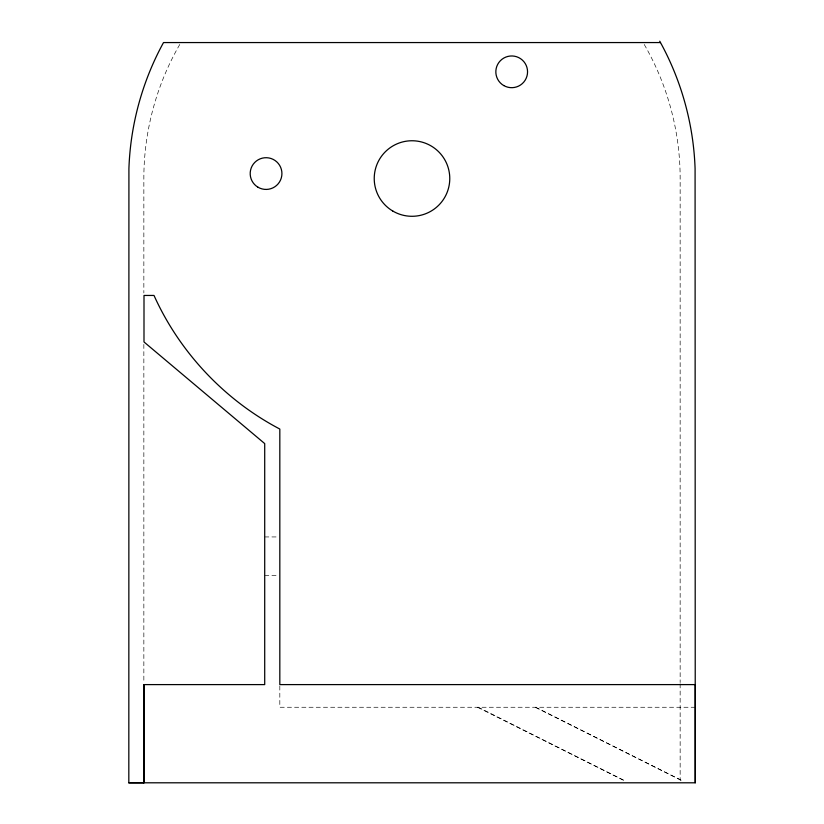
<?xml version="1.0" encoding="UTF-8"?>
<svg xmlns="http://www.w3.org/2000/svg" width="824" height="824" viewBox="0 0 824 824"><rect width="100%" height="100%" fill="white"/><g stroke="black" fill="none" stroke-linecap="round" stroke-linejoin="round"><path stroke-width="0.62" stroke-dasharray="4.12 3.09" d="M179.776 44.455C156.313 84.975 143.788 131.737 143.85 178.561L143.85 292.973M264.71 536.939L278.553 536.939M264.71 575.451L278.553 575.451M695.25 707.26L279.82 707.26L279.82 684.6M535.301 707.26L681.798 780.503M477.529 707.26L624.026 780.503M535.651 707.26L681.582 780.493M478.27 707.26L624.201 780.493M644.224 44.455C667.687 84.975 680.212 131.737 680.15 178.561L680.15 682.519M680.15 683.807L680.15 780.225M143.85 344.401L143.85 682.519"/><path stroke-width="1.24" d="M143.85 782.8L143.881 684.6L264.71 684.6L264.71 443.59L143.994 341.96L144.004 295.456L154.006 295.445C179.601 352.291 224.612 400.083 279.82 429.047L279.82 684.6L695.25 684.6L695.25 782.8L128.75 782.8M660.488 42.56L163.513 42.56C142.367 81.123 130.419 124.681 128.915 168.642L128.822 782.8L143.932 782.8L143.881 684.6M659.736 41.2C681.345 80.103 693.561 124.166 695.085 168.642L695.25 782.8M503.752 85.552A15.862 15.862 0 0 0 527.556 71.832A15.862 15.862 0 0 0 503.773 58.082A15.862 15.862 0 0 0 503.752 85.552M258.005 187.233A15.862 15.862 0 0 0 281.921 173.71A15.862 15.862 0 0 0 258.242 159.763A15.862 15.862 0 0 0 258.005 187.233M392.832 211.068A37.77 37.77 0 0 0 449.77 178.849A37.77 37.77 0 0 0 393.398 145.652A37.77 37.77 0 0 0 392.832 211.068"/></g></svg>
